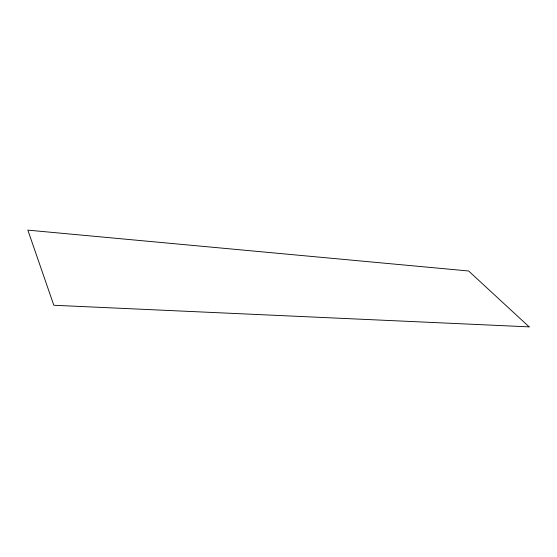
<?xml version="1.0" encoding="UTF-8"?>
<svg xmlns="http://www.w3.org/2000/svg" width="557" height="557" viewBox="0 0 557 557"><rect width="100%" height="100%" fill="white"/><g stroke="black" fill="none" stroke-linecap="round" stroke-linejoin="round"><path stroke-width="0.84" d="M529.15 326.868L53.82 305.264L27.85 230.132L468.618 270.987L529.15 326.868"/></g></svg>
